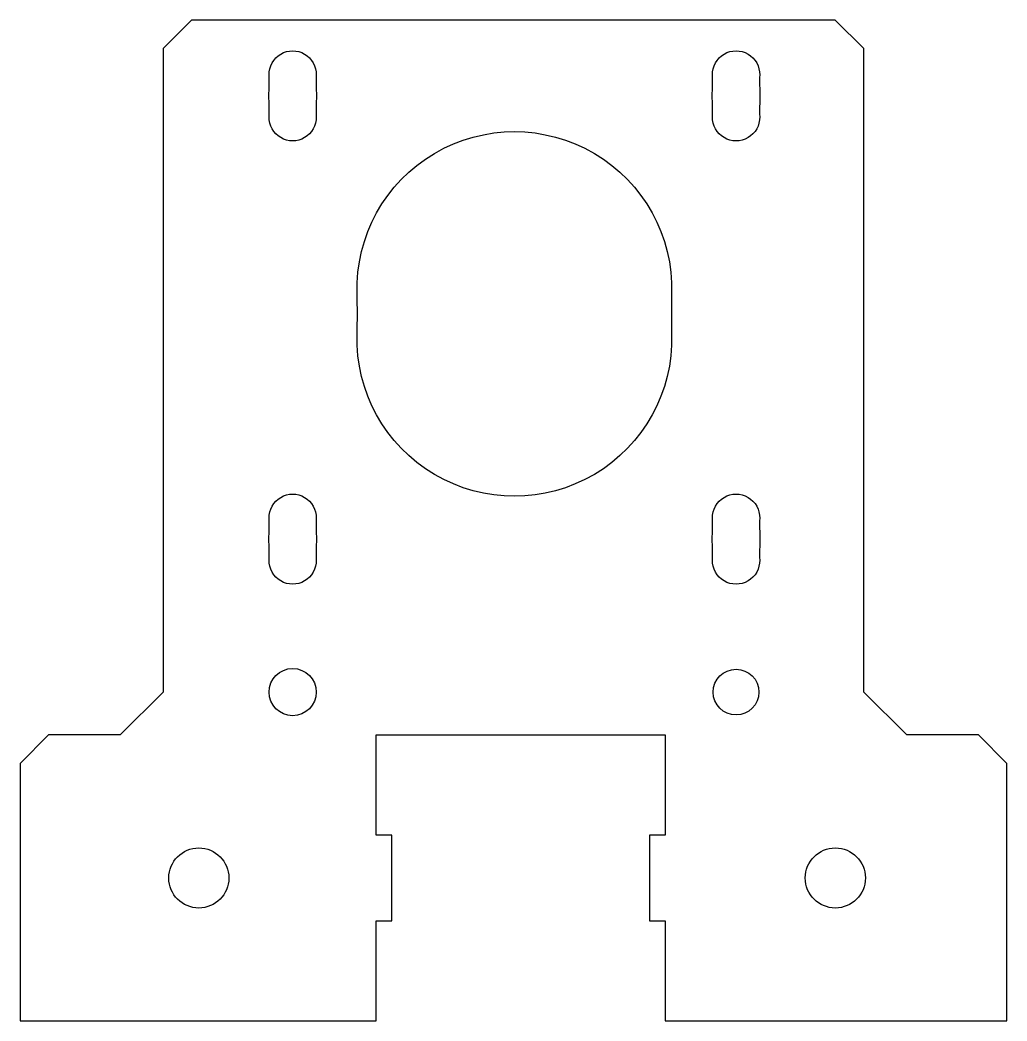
# Model space of a CAD drawing. Header units: millimetres. Extents: x 160.4 to 229.4, y -475.4 to -405.4.
import ezdxf

# ---------------------------------------------------------------- set-up
doc = ezdxf.new("R2010")
doc.units = ezdxf.units.MM
doc.layers.get('0').update_dxf_attribs({"linetype": 'CONTINUOUS'})

msp = doc.modelspace()

# ---------------------------------------------------------------- linework, layer by layer
msp.add_lwpolyline([(170.393, -407.383), (170.393, -452.383), (167.393, -455.383), (162.393, -455.383), (160.393, -457.383), (160.393, -475.383), (185.293, -475.383), (185.293, -468.383), (186.393, -468.383), (186.393, -462.383), (185.293, -462.383), (185.293, -455.383), (205.493, -455.383), (205.493, -462.383), (204.393, -462.383), (204.393, -468.383), (205.493, -468.383), (205.493, -475.383), (229.393, -475.383), (229.393, -457.383), (227.393, -455.383), (222.393, -455.383), (219.393, -452.383), (219.393, -407.383), (217.393, -405.383), (172.393, -405.383)], close=True)
for points in [[(181.124, -410.688, 0.018281), (181.104, -412.15, -1.023368), (177.805, -412.15, 0.018281), (177.785, -410.688, 0.018281), (177.805, -409.226, -1.023368), (181.104, -409.226, 0.018281)], [(212.124, -410.688, 0.018281), (212.104, -412.15, -1.023368), (208.805, -412.15, 0.018281), (208.785, -410.688, 0.018281), (208.805, -409.226, -1.023368), (212.104, -409.226, 0.018281)], [(183.959, -427.372, 0.014347), (183.959, -424.503, -1.029112), (205.95, -424.503, 0.014347), (205.95, -427.372, -1.029112)], [(181.124, -441.688, 0.018281), (181.104, -443.15, -1.023368), (177.805, -443.15, 0.018281), (177.785, -441.688, 0.018281), (177.805, -440.226, -1.023368), (181.104, -440.226, 0.018281)], [(212.124, -441.688, 0.018281), (212.104, -443.15, -1.023368), (208.805, -443.15, 0.018281), (208.785, -441.688, 0.018281), (208.805, -440.226, -1.023368), (212.104, -440.226, 0.018281)]]:
    msp.add_lwpolyline(points, format="xyb", close=True)
for centre, radius in [((179.454, -452.383), 1.65), ((210.454, -452.383), 1.6), ((172.893, -465.383), 2.1), ((217.393, -465.383), 2.1)]:
    msp.add_circle(centre, radius)

doc.saveas('drawing.dxf')
